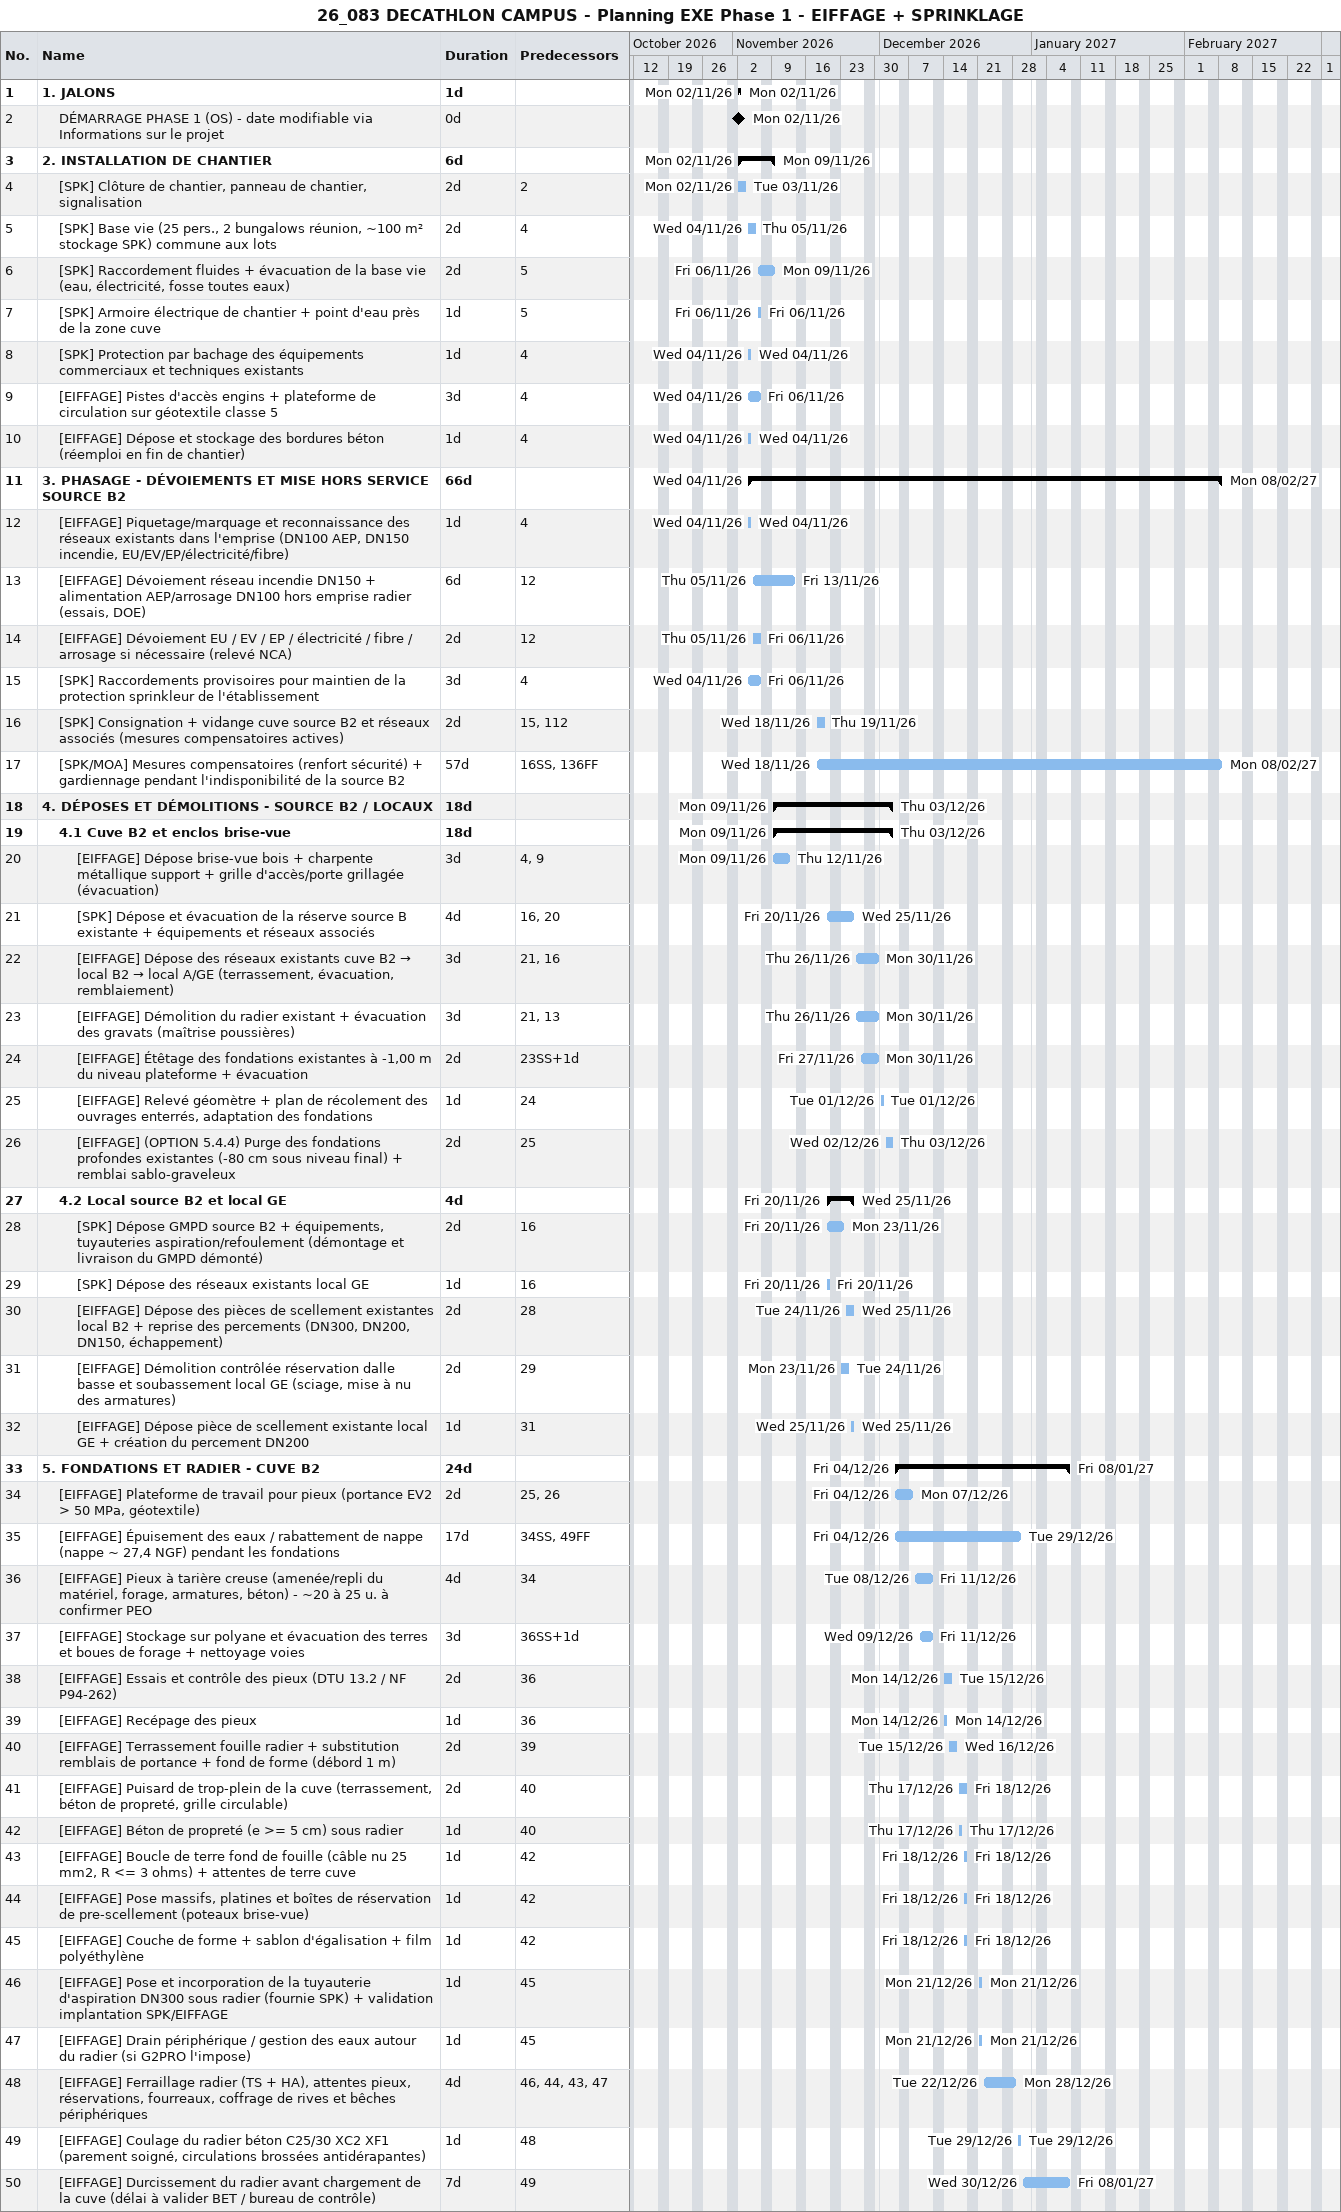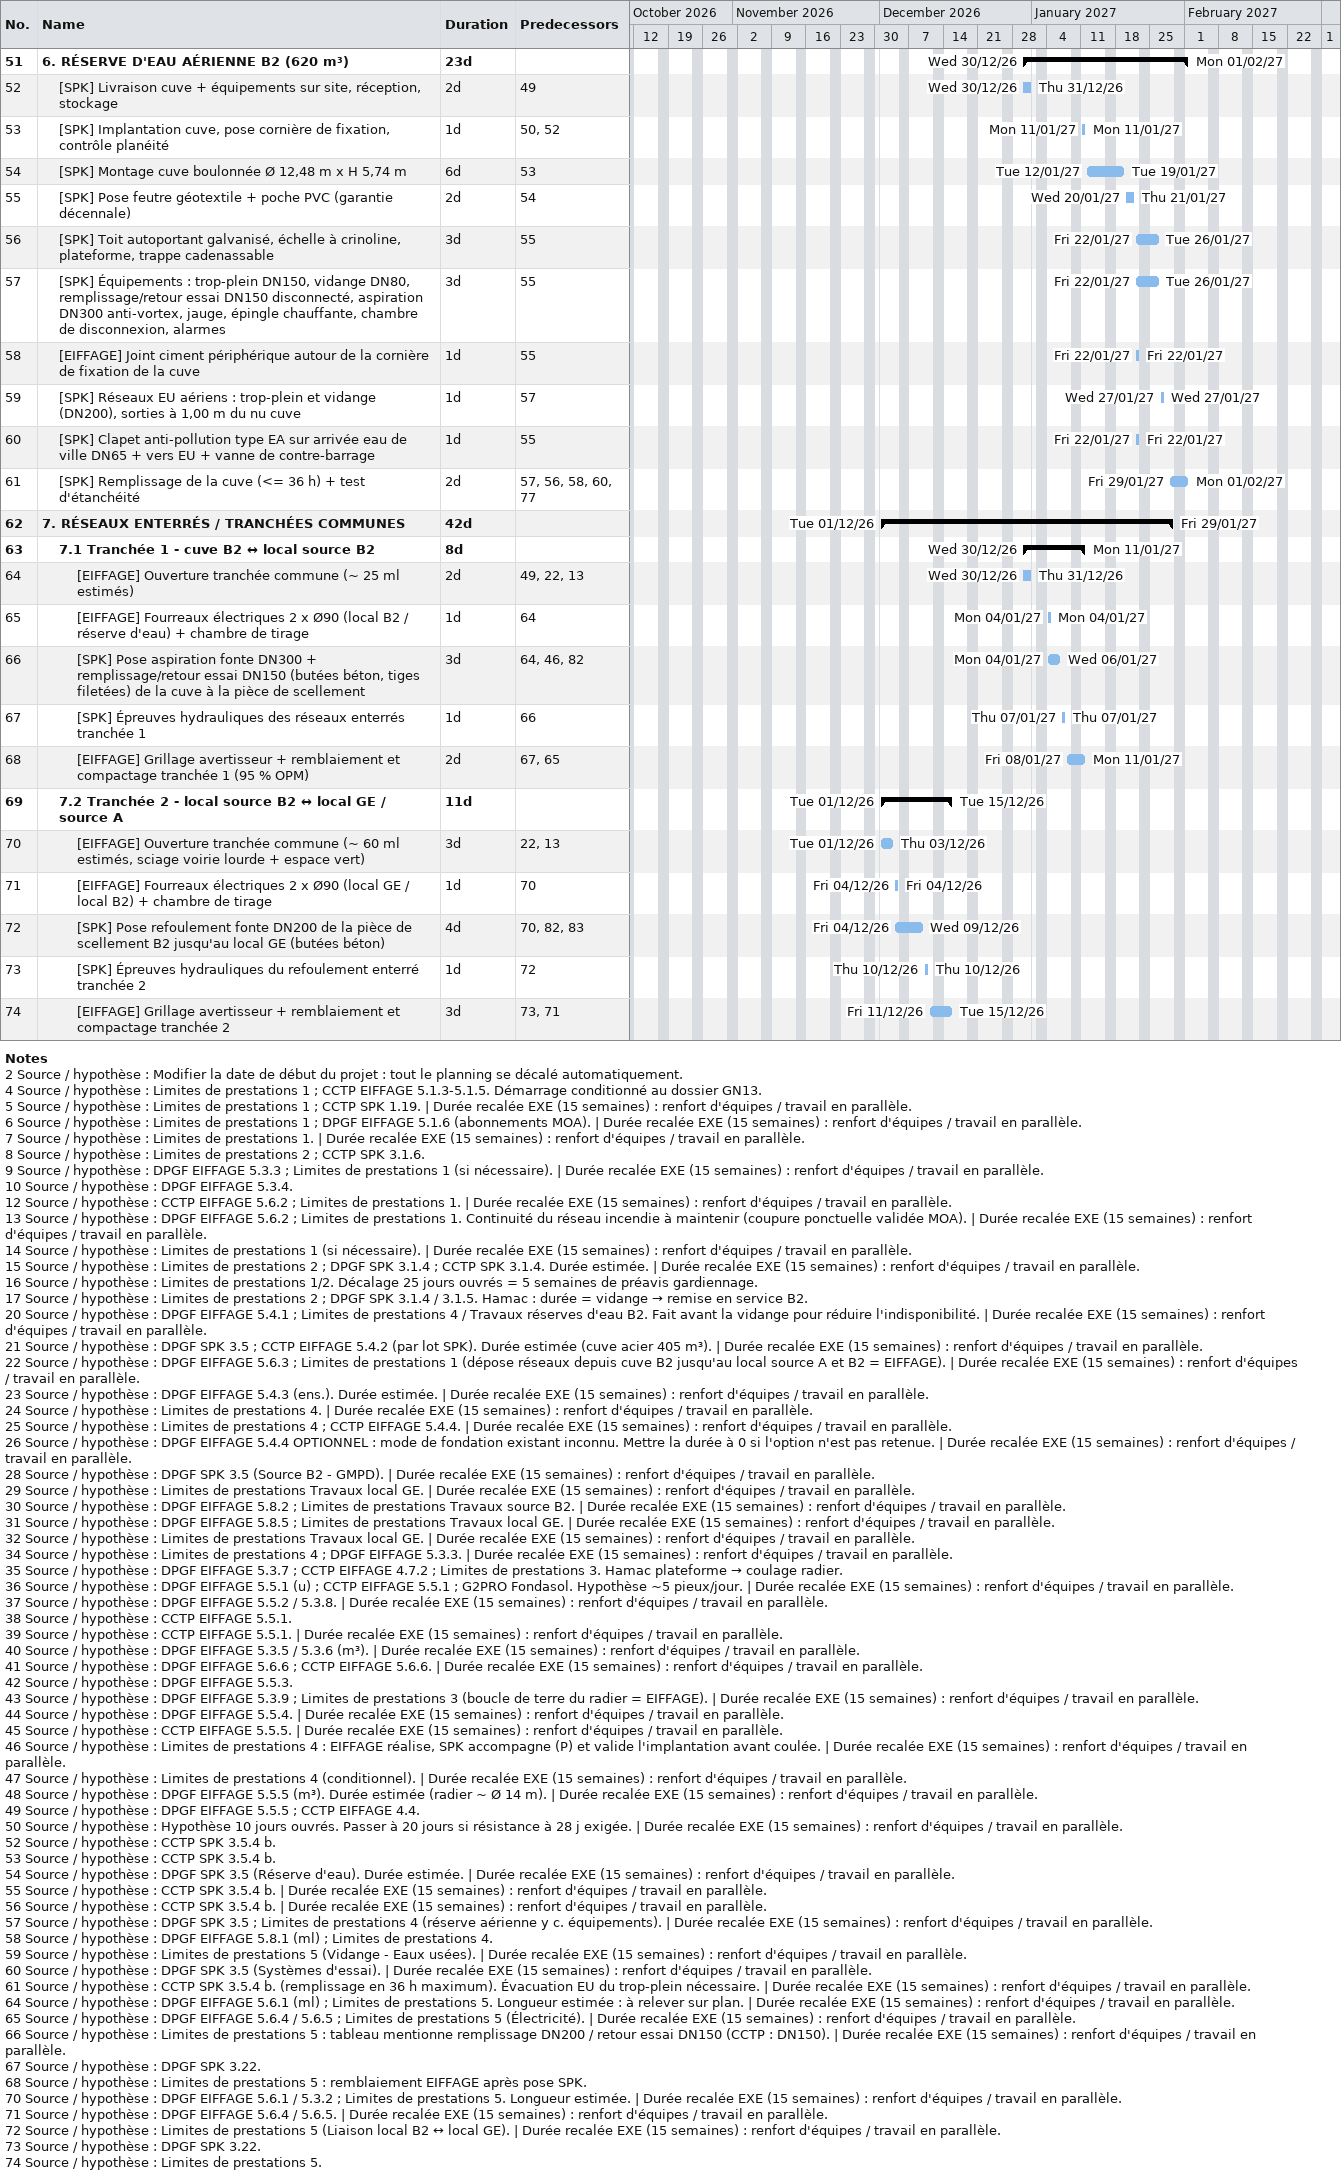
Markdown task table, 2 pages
26_083 DECATHLON CAMPUS - Planning EXE Phase 1 - EIFFAGE + SPRINKLAGE

| ID | Level | Task | Duration | Start | Finish | Predecessors |
|---|---|---|---|---|---|---|
| 1 | 1 | **1. JALONS** | 1d | 2026-11-02 | 2026-11-02 |  |
| 2 | 2 | DÉMARRAGE PHASE 1 (OS) - date modifiable via Informations sur le projet | 0d | 2026-11-02 | 2026-11-02 |  |
| 3 | 1 | **2. INSTALLATION DE CHANTIER** | 6d | 2026-11-02 | 2026-11-09 |  |
| 4 | 2 | [SPK] Clôture de chantier, panneau de chantier, signalisation | 2d | 2026-11-02 | 2026-11-03 | 2 |
| 5 | 2 | [SPK] Base vie (25 pers., 2 bungalows réunion, ~100 m² stockage SPK) commune aux lots | 2d | 2026-11-04 | 2026-11-05 | 4 |
| 6 | 2 | [SPK] Raccordement fluides + évacuation de la base vie (eau, électricité, fosse toutes eaux) | 2d | 2026-11-06 | 2026-11-09 | 5 |
| 7 | 2 | [SPK] Armoire électrique de chantier + point d'eau près de la zone cuve | 1d | 2026-11-06 | 2026-11-06 | 5 |
| 8 | 2 | [SPK] Protection par bachage des équipements commerciaux et techniques existants | 1d | 2026-11-04 | 2026-11-04 | 4 |
| 9 | 2 | [EIFFAGE] Pistes d'accès engins + plateforme de circulation sur géotextile classe 5 | 3d | 2026-11-04 | 2026-11-06 | 4 |
| 10 | 2 | [EIFFAGE] Dépose et stockage des bordures béton (réemploi en fin de chantier) | 1d | 2026-11-04 | 2026-11-04 | 4 |
| 11 | 1 | **3. PHASAGE - DÉVOIEMENTS ET MISE HORS SERVICE SOURCE B2** | 66d | 2026-11-04 | 2027-02-08 |  |
| 12 | 2 | [EIFFAGE] Piquetage/marquage et reconnaissance des réseaux existants dans l'emprise (DN100 AEP, DN150 incendie, EU/EV/EP/électricité/fibre) | 1d | 2026-11-04 | 2026-11-04 | 4 |
| 13 | 2 | [EIFFAGE] Dévoiement réseau incendie DN150 + alimentation AEP/arrosage DN100 hors emprise radier (essais, DOE) | 6d | 2026-11-05 | 2026-11-13 | 12 |
| 14 | 2 | [EIFFAGE] Dévoiement EU / EV / EP / électricité / fibre / arrosage si nécessaire (relevé NCA) | 2d | 2026-11-05 | 2026-11-06 | 12 |
| 15 | 2 | [SPK] Raccordements provisoires pour maintien de la protection sprinkleur de l'établissement | 3d | 2026-11-04 | 2026-11-06 | 4 |
| 16 | 2 | [SPK] Consignation + vidange cuve source B2 et réseaux associés (mesures compensatoires actives) | 2d | 2026-11-18 | 2026-11-19 | 15, 112 |
| 17 | 2 | [SPK/MOA] Mesures compensatoires (renfort sécurité) + gardiennage pendant l'indisponibilité de la source B2 | 57d | 2026-11-18 | 2027-02-08 | 16SS, 136FF |
| 18 | 1 | **4. DÉPOSES ET DÉMOLITIONS - SOURCE B2 / LOCAUX** | 18d | 2026-11-09 | 2026-12-03 |  |
| 19 | 2 | **4.1 Cuve B2 et enclos brise-vue** | 18d | 2026-11-09 | 2026-12-03 |  |
| 20 | 3 | [EIFFAGE] Dépose brise-vue bois + charpente métallique support + grille d'accès/porte grillagée (évacuation) | 3d | 2026-11-09 | 2026-11-12 | 4, 9 |
| 21 | 3 | [SPK] Dépose et évacuation de la réserve source B existante + équipements et réseaux associés | 4d | 2026-11-20 | 2026-11-25 | 16, 20 |
| 22 | 3 | [EIFFAGE] Dépose des réseaux existants cuve B2 → local B2 → local A/GE (terrassement, évacuation, remblaiement) | 3d | 2026-11-26 | 2026-11-30 | 21, 16 |
| 23 | 3 | [EIFFAGE] Démolition du radier existant + évacuation des gravats (maîtrise poussières) | 3d | 2026-11-26 | 2026-11-30 | 21, 13 |
| 24 | 3 | [EIFFAGE] Étêtage des fondations existantes à -1,00 m du niveau plateforme + évacuation | 2d | 2026-11-27 | 2026-11-30 | 23SS+1d |
| 25 | 3 | [EIFFAGE] Relevé géomètre + plan de récolement des ouvrages enterrés, adaptation des fondations | 1d | 2026-12-01 | 2026-12-01 | 24 |
| 26 | 3 | [EIFFAGE] (OPTION 5.4.4) Purge des fondations profondes existantes (-80 cm sous niveau final) + remblai sablo-graveleux | 2d | 2026-12-02 | 2026-12-03 | 25 |
| 27 | 2 | **4.2 Local source B2 et local GE** | 4d | 2026-11-20 | 2026-11-25 |  |
| 28 | 3 | [SPK] Dépose GMPD source B2 + équipements, tuyauteries aspiration/refoulement (démontage et livraison du GMPD démonté) | 2d | 2026-11-20 | 2026-11-23 | 16 |
| 29 | 3 | [SPK] Dépose des réseaux existants local GE | 1d | 2026-11-20 | 2026-11-20 | 16 |
| 30 | 3 | [EIFFAGE] Dépose des pièces de scellement existantes local B2 + reprise des percements (DN300, DN200, DN150, échappement) | 2d | 2026-11-24 | 2026-11-25 | 28 |
| 31 | 3 | [EIFFAGE] Démolition contrôlée réservation dalle basse et soubassement local GE (sciage, mise à nu des armatures) | 2d | 2026-11-23 | 2026-11-24 | 29 |
| 32 | 3 | [EIFFAGE] Dépose pièce de scellement existante local GE + création du percement DN200 | 1d | 2026-11-25 | 2026-11-25 | 31 |
| 33 | 1 | **5. FONDATIONS ET RADIER - CUVE B2** | 24d | 2026-12-04 | 2027-01-08 |  |
| 34 | 2 | [EIFFAGE] Plateforme de travail pour pieux (portance EV2 > 50 MPa, géotextile) | 2d | 2026-12-04 | 2026-12-07 | 25, 26 |
| 35 | 2 | [EIFFAGE] Épuisement des eaux / rabattement de nappe (nappe ~ 27,4 NGF) pendant les fondations | 17d | 2026-12-04 | 2026-12-29 | 34SS, 49FF |
| 36 | 2 | [EIFFAGE] Pieux à tarière creuse (amenée/repli du matériel, forage, armatures, béton) - ~20 à 25 u. à confirmer PEO | 4d | 2026-12-08 | 2026-12-11 | 34 |
| 37 | 2 | [EIFFAGE] Stockage sur polyane et évacuation des terres et boues de forage + nettoyage voies | 3d | 2026-12-09 | 2026-12-11 | 36SS+1d |
| 38 | 2 | [EIFFAGE] Essais et contrôle des pieux (DTU 13.2 / NF P94-262) | 2d | 2026-12-14 | 2026-12-15 | 36 |
| 39 | 2 | [EIFFAGE] Recépage des pieux | 1d | 2026-12-14 | 2026-12-14 | 36 |
| 40 | 2 | [EIFFAGE] Terrassement fouille radier + substitution remblais de portance + fond de forme (débord 1 m) | 2d | 2026-12-15 | 2026-12-16 | 39 |
| 41 | 2 | [EIFFAGE] Puisard de trop-plein de la cuve (terrassement, béton de propreté, grille circulable) | 2d | 2026-12-17 | 2026-12-18 | 40 |
| 42 | 2 | [EIFFAGE] Béton de propreté (e >= 5 cm) sous radier | 1d | 2026-12-17 | 2026-12-17 | 40 |
| 43 | 2 | [EIFFAGE] Boucle de terre fond de fouille (câble nu 25 mm2, R <= 3 ohms) + attentes de terre cuve | 1d | 2026-12-18 | 2026-12-18 | 42 |
| 44 | 2 | [EIFFAGE] Pose massifs, platines et boîtes de réservation de pre-scellement (poteaux brise-vue) | 1d | 2026-12-18 | 2026-12-18 | 42 |
| 45 | 2 | [EIFFAGE] Couche de forme + sablon d'égalisation + film polyéthylène | 1d | 2026-12-18 | 2026-12-18 | 42 |
| 46 | 2 | [EIFFAGE] Pose et incorporation de la tuyauterie d'aspiration DN300 sous radier (fournie SPK) + validation implantation SPK/EIFFAGE | 1d | 2026-12-21 | 2026-12-21 | 45 |
| 47 | 2 | [EIFFAGE] Drain périphérique / gestion des eaux autour du radier (si G2PRO l'impose) | 1d | 2026-12-21 | 2026-12-21 | 45 |
| 48 | 2 | [EIFFAGE] Ferraillage radier (TS + HA), attentes pieux, réservations, fourreaux, coffrage de rives et bêches périphériques | 4d | 2026-12-22 | 2026-12-28 | 46, 44, 43, 47 |
| 49 | 2 | [EIFFAGE] Coulage du radier béton C25/30 XC2 XF1 (parement soigné, circulations brossées antidérapantes) | 1d | 2026-12-29 | 2026-12-29 | 48 |
| 50 | 2 | [EIFFAGE] Durcissement du radier avant chargement de la cuve (délai à valider BET / bureau de contrôle) | 7d | 2026-12-30 | 2027-01-08 | 49 |
| 51 | 1 | **6. RÉSERVE D'EAU AÉRIENNE B2 (620 m³)** | 23d | 2026-12-30 | 2027-02-01 |  |
| 52 | 2 | [SPK] Livraison cuve + équipements sur site, réception, stockage | 2d | 2026-12-30 | 2026-12-31 | 49 |
| 53 | 2 | [SPK] Implantation cuve, pose cornière de fixation, contrôle planéité | 1d | 2027-01-11 | 2027-01-11 | 50, 52 |
| 54 | 2 | [SPK] Montage cuve boulonnée Ø 12,48 m x H 5,74 m | 6d | 2027-01-12 | 2027-01-19 | 53 |
| 55 | 2 | [SPK] Pose feutre géotextile + poche PVC (garantie décennale) | 2d | 2027-01-20 | 2027-01-21 | 54 |
| 56 | 2 | [SPK] Toit autoportant galvanisé, échelle à crinoline, plateforme, trappe cadenassable | 3d | 2027-01-22 | 2027-01-26 | 55 |
| 57 | 2 | [SPK] Équipements : trop-plein DN150, vidange DN80, remplissage/retour essai DN150 disconnecté, aspiration DN300 anti-vortex, jauge, épingle chauffante, chambre de disconnexion, alarmes | 3d | 2027-01-22 | 2027-01-26 | 55 |
| 58 | 2 | [EIFFAGE] Joint ciment périphérique autour de la cornière de fixation de la cuve | 1d | 2027-01-22 | 2027-01-22 | 55 |
| 59 | 2 | [SPK] Réseaux EU aériens : trop-plein et vidange (DN200), sorties à 1,00 m du nu cuve | 1d | 2027-01-27 | 2027-01-27 | 57 |
| 60 | 2 | [SPK] Clapet anti-pollution type EA sur arrivée eau de ville DN65 + vers EU + vanne de contre-barrage | 1d | 2027-01-22 | 2027-01-22 | 55 |
| 61 | 2 | [SPK] Remplissage de la cuve (<= 36 h) + test d'étanchéité | 2d | 2027-01-29 | 2027-02-01 | 57, 56, 58, 60, 77 |
| 62 | 1 | **7. RÉSEAUX ENTERRÉS / TRANCHÉES COMMUNES** | 42d | 2026-12-01 | 2027-01-29 |  |
| 63 | 2 | **7.1 Tranchée 1 - cuve B2 ↔ local source B2** | 8d | 2026-12-30 | 2027-01-11 |  |
| 64 | 3 | [EIFFAGE] Ouverture tranchée commune (~ 25 ml estimés) | 2d | 2026-12-30 | 2026-12-31 | 49, 22, 13 |
| 65 | 3 | [EIFFAGE] Fourreaux électriques 2 x Ø90 (local B2 / réserve d'eau) + chambre de tirage | 1d | 2027-01-04 | 2027-01-04 | 64 |
| 66 | 3 | [SPK] Pose aspiration fonte DN300 + remplissage/retour essai DN150 (butées béton, tiges filetées) de la cuve à la pièce de scellement | 3d | 2027-01-04 | 2027-01-06 | 64, 46, 82 |
| 67 | 3 | [SPK] Épreuves hydrauliques des réseaux enterrés tranchée 1 | 1d | 2027-01-07 | 2027-01-07 | 66 |
| 68 | 3 | [EIFFAGE] Grillage avertisseur + remblaiement et compactage tranchée 1 (95 % OPM) | 2d | 2027-01-08 | 2027-01-11 | 67, 65 |
| 69 | 2 | **7.2 Tranchée 2 - local source B2 ↔ local GE / source A** | 11d | 2026-12-01 | 2026-12-15 |  |
| 70 | 3 | [EIFFAGE] Ouverture tranchée commune (~ 60 ml estimés, sciage voirie lourde + espace vert) | 3d | 2026-12-01 | 2026-12-03 | 22, 13 |
| 71 | 3 | [EIFFAGE] Fourreaux électriques 2 x Ø90 (local GE / local B2) + chambre de tirage | 1d | 2026-12-04 | 2026-12-04 | 70 |
| 72 | 3 | [SPK] Pose refoulement fonte DN200 de la pièce de scellement B2 jusqu'au local GE (butées béton) | 4d | 2026-12-04 | 2026-12-09 | 70, 82, 83 |
| 73 | 3 | [SPK] Épreuves hydrauliques du refoulement enterré tranchée 2 | 1d | 2026-12-10 | 2026-12-10 | 72 |
| 74 | 3 | [EIFFAGE] Grillage avertisseur + remblaiement et compactage tranchée 2 | 3d | 2026-12-11 | 2026-12-15 | 73, 71 |

Notes
- 2: Source / hypothèse : Modifier la date de début du projet : tout le planning se décalé automatiquement.
- 4: Source / hypothèse : Limites de prestations 1 ; CCTP EIFFAGE 5.1.3-5.1.5. Démarrage conditionné au dossier GN13.
- 5: Source / hypothèse : Limites de prestations 1 ; CCTP SPK 1.19. | Durée recalée EXE (15 semaines) : renfort d'équipes / travail en parallèle.
- 6: Source / hypothèse : Limites de prestations 1 ; DPGF EIFFAGE 5.1.6 (abonnements MOA). | Durée recalée EXE (15 semaines) : renfort d'équipes / travail en parallèle.
- 7: Source / hypothèse : Limites de prestations 1. | Durée recalée EXE (15 semaines) : renfort d'équipes / travail en parallèle.
- 8: Source / hypothèse : Limites de prestations 2 ; CCTP SPK 3.1.6.
- 9: Source / hypothèse : DPGF EIFFAGE 5.3.3 ; Limites de prestations 1 (si nécessaire). | Durée recalée EXE (15 semaines) : renfort d'équipes / travail en parallèle.
- 10: Source / hypothèse : DPGF EIFFAGE 5.3.4.
- 12: Source / hypothèse : CCTP EIFFAGE 5.6.2 ; Limites de prestations 1. | Durée recalée EXE (15 semaines) : renfort d'équipes / travail en parallèle.
- 13: Source / hypothèse : DPGF EIFFAGE 5.6.2 ; Limites de prestations 1. Continuité du réseau incendie à maintenir (coupure ponctuelle validée MOA). | Durée recalée EXE (15 semaines) : renfort d'équipes / travail en parallèle.
- 14: Source / hypothèse : Limites de prestations 1 (si nécessaire). | Durée recalée EXE (15 semaines) : renfort d'équipes / travail en parallèle.
- 15: Source / hypothèse : Limites de prestations 2 ; DPGF SPK 3.1.4 ; CCTP SPK 3.1.4. Durée estimée. | Durée recalée EXE (15 semaines) : renfort d'équipes / travail en parallèle.
- 16: Source / hypothèse : Limites de prestations 1/2. Décalage 25 jours ouvrés = 5 semaines de préavis gardiennage.
- 17: Source / hypothèse : Limites de prestations 2 ; DPGF SPK 3.1.4 / 3.1.5. Hamac : durée = vidange → remise en service B2.
- 20: Source / hypothèse : DPGF EIFFAGE 5.4.1 ; Limites de prestations 4 / Travaux réserves d'eau B2. Fait avant la vidange pour réduire l'indisponibilité. | Durée recalée EXE (15 semaines) : renfort d'équipes / travail en parallèle.
- 21: Source / hypothèse : DPGF SPK 3.5 ; CCTP EIFFAGE 5.4.2 (par lot SPK). Durée estimée (cuve acier 405 m³). | Durée recalée EXE (15 semaines) : renfort d'équipes / travail en parallèle.
- 22: Source / hypothèse : DPGF EIFFAGE 5.6.3 ; Limites de prestations 1 (dépose réseaux depuis cuve B2 jusqu'au local source A et B2 = EIFFAGE). | Durée recalée EXE (15 semaines) : renfort d'équipes / travail en parallèle.
- 23: Source / hypothèse : DPGF EIFFAGE 5.4.3 (ens.). Durée estimée. | Durée recalée EXE (15 semaines) : renfort d'équipes / travail en parallèle.
- 24: Source / hypothèse : Limites de prestations 4. | Durée recalée EXE (15 semaines) : renfort d'équipes / travail en parallèle.
- 25: Source / hypothèse : Limites de prestations 4 ; CCTP EIFFAGE 5.4.4. | Durée recalée EXE (15 semaines) : renfort d'équipes / travail en parallèle.
- 26: Source / hypothèse : DPGF EIFFAGE 5.4.4 OPTIONNEL : mode de fondation existant inconnu. Mettre la durée à 0 si l'option n'est pas retenue. | Durée recalée EXE (15 semaines) : renfort d'équipes / travail en parallèle.
- 28: Source / hypothèse : DPGF SPK 3.5 (Source B2 - GMPD). | Durée recalée EXE (15 semaines) : renfort d'équipes / travail en parallèle.
- 29: Source / hypothèse : Limites de prestations Travaux local GE. | Durée recalée EXE (15 semaines) : renfort d'équipes / travail en parallèle.
- 30: Source / hypothèse : DPGF EIFFAGE 5.8.2 ; Limites de prestations Travaux source B2. | Durée recalée EXE (15 semaines) : renfort d'équipes / travail en parallèle.
- 31: Source / hypothèse : DPGF EIFFAGE 5.8.5 ; Limites de prestations Travaux local GE. | Durée recalée EXE (15 semaines) : renfort d'équipes / travail en parallèle.
- 32: Source / hypothèse : Limites de prestations Travaux local GE. | Durée recalée EXE (15 semaines) : renfort d'équipes / travail en parallèle.
- 34: Source / hypothèse : Limites de prestations 4 ; DPGF EIFFAGE 5.3.3. | Durée recalée EXE (15 semaines) : renfort d'équipes / travail en parallèle.
- 35: Source / hypothèse : DPGF EIFFAGE 5.3.7 ; CCTP EIFFAGE 4.7.2 ; Limites de prestations 3. Hamac plateforme → coulage radier.
- 36: Source / hypothèse : DPGF EIFFAGE 5.5.1 (u) ; CCTP EIFFAGE 5.5.1 ; G2PRO Fondasol. Hypothèse ~5 pieux/jour. | Durée recalée EXE (15 semaines) : renfort d'équipes / travail en parallèle.
- 37: Source / hypothèse : DPGF EIFFAGE 5.5.2 / 5.3.8. | Durée recalée EXE (15 semaines) : renfort d'équipes / travail en parallèle.
- 38: Source / hypothèse : CCTP EIFFAGE 5.5.1.
- 39: Source / hypothèse : CCTP EIFFAGE 5.5.1. | Durée recalée EXE (15 semaines) : renfort d'équipes / travail en parallèle.
- 40: Source / hypothèse : DPGF EIFFAGE 5.3.5 / 5.3.6 (m³). | Durée recalée EXE (15 semaines) : renfort d'équipes / travail en parallèle.
- 41: Source / hypothèse : DPGF EIFFAGE 5.6.6 ; CCTP EIFFAGE 5.6.6. | Durée recalée EXE (15 semaines) : renfort d'équipes / travail en parallèle.
- 42: Source / hypothèse : DPGF EIFFAGE 5.5.3.
- 43: Source / hypothèse : DPGF EIFFAGE 5.3.9 ; Limites de prestations 3 (boucle de terre du radier = EIFFAGE). | Durée recalée EXE (15 semaines) : renfort d'équipes / travail en parallèle.
- 44: Source / hypothèse : DPGF EIFFAGE 5.5.4. | Durée recalée EXE (15 semaines) : renfort d'équipes / travail en parallèle.
- 45: Source / hypothèse : CCTP EIFFAGE 5.5.5. | Durée recalée EXE (15 semaines) : renfort d'équipes / travail en parallèle.
- 46: Source / hypothèse : Limites de prestations 4 : EIFFAGE réalise, SPK accompagne (P) et valide l'implantation avant coulée. | Durée recalée EXE (15 semaines) : renfort d'équipes / travail en parallèle.
- 47: Source / hypothèse : Limites de prestations 4 (conditionnel). | Durée recalée EXE (15 semaines) : renfort d'équipes / travail en parallèle.
- 48: Source / hypothèse : DPGF EIFFAGE 5.5.5 (m³). Durée estimée (radier ~ Ø 14 m). | Durée recalée EXE (15 semaines) : renfort d'équipes / travail en parallèle.
- 49: Source / hypothèse : DPGF EIFFAGE 5.5.5 ; CCTP EIFFAGE 4.4.
- 50: Source / hypothèse : Hypothèse 10 jours ouvrés. Passer à 20 jours si résistance à 28 j exigée. | Durée recalée EXE (15 semaines) : renfort d'équipes / travail en parallèle.
- 52: Source / hypothèse : CCTP SPK 3.5.4 b.
- 53: Source / hypothèse : CCTP SPK 3.5.4 b.
- 54: Source / hypothèse : DPGF SPK 3.5 (Réserve d'eau). Durée estimée. | Durée recalée EXE (15 semaines) : renfort d'équipes / travail en parallèle.
- 55: Source / hypothèse : CCTP SPK 3.5.4 b. | Durée recalée EXE (15 semaines) : renfort d'équipes / travail en parallèle.
- 56: Source / hypothèse : CCTP SPK 3.5.4 b. | Durée recalée EXE (15 semaines) : renfort d'équipes / travail en parallèle.
- 57: Source / hypothèse : DPGF SPK 3.5 ; Limites de prestations 4 (réserve aérienne y c. équipements). | Durée recalée EXE (15 semaines) : renfort d'équipes / travail en parallèle.
- 58: Source / hypothèse : DPGF EIFFAGE 5.8.1 (ml) ; Limites de prestations 4.
- 59: Source / hypothèse : Limites de prestations 5 (Vidange - Eaux usées). | Durée recalée EXE (15 semaines) : renfort d'équipes / travail en parallèle.
- 60: Source / hypothèse : DPGF SPK 3.5 (Systèmes d'essai). | Durée recalée EXE (15 semaines) : renfort d'équipes / travail en parallèle.
- 61: Source / hypothèse : CCTP SPK 3.5.4 b. (remplissage en 36 h maximum). Évacuation EU du trop-plein nécessaire. | Durée recalée EXE (15 semaines) : renfort d'équipes / travail en parallèle.
- 64: Source / hypothèse : DPGF EIFFAGE 5.6.1 (ml) ; Limites de prestations 5. Longueur estimée : à relever sur plan. | Durée recalée EXE (15 semaines) : renfort d'équipes / travail en parallèle.
- 65: Source / hypothèse : DPGF EIFFAGE 5.6.4 / 5.6.5 ; Limites de prestations 5 (Électricité). | Durée recalée EXE (15 semaines) : renfort d'équipes / travail en parallèle.
- 66: Source / hypothèse : Limites de prestations 5 : tableau mentionne remplissage DN200 / retour essai DN150 (CCTP : DN150). | Durée recalée EXE (15 semaines) : renfort d'équipes / travail en parallèle.
- 67: Source / hypothèse : DPGF SPK 3.22.
- 68: Source / hypothèse : Limites de prestations 5 : remblaiement EIFFAGE après pose SPK.
- 70: Source / hypothèse : DPGF EIFFAGE 5.6.1 / 5.3.2 ; Limites de prestations 5. Longueur estimée. | Durée recalée EXE (15 semaines) : renfort d'équipes / travail en parallèle.
- 71: Source / hypothèse : DPGF EIFFAGE 5.6.4 / 5.6.5. | Durée recalée EXE (15 semaines) : renfort d'équipes / travail en parallèle.
- 72: Source / hypothèse : Limites de prestations 5 (Liaison local B2 ↔ local GE). | Durée recalée EXE (15 semaines) : renfort d'équipes / travail en parallèle.
- 73: Source / hypothèse : DPGF SPK 3.22.
- 74: Source / hypothèse : Limites de prestations 5.
